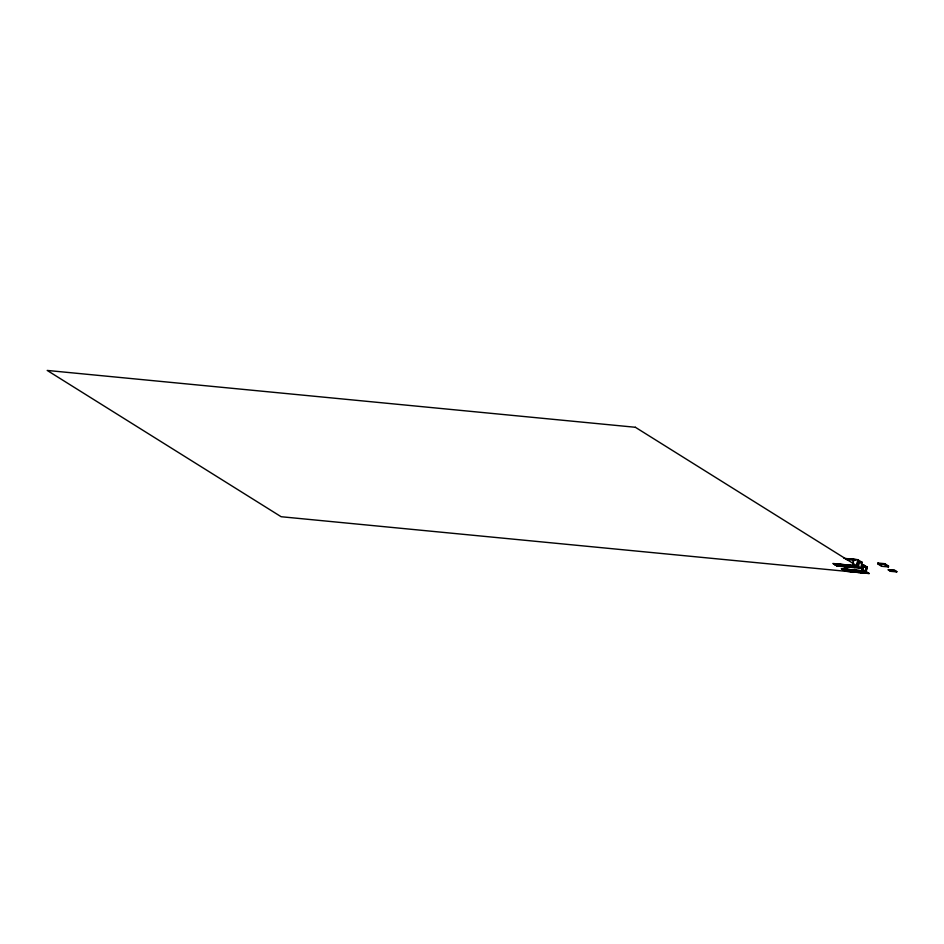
<?xml version="1.0" encoding="UTF-8"?>
<svg xmlns="http://www.w3.org/2000/svg" width="944" height="944" viewBox="0 0 944 944"><rect width="100%" height="100%" fill="white"/><g stroke="black" fill="none" stroke-linecap="round" stroke-linejoin="round"><path stroke-width="1.42" d="M846.567 558.683L846.414 559.497L853.364 560.17M852.621 564.241L853.518 559.355M853.01 564.276L853.895 559.391L855.358 560.299M846.178 558.647L857.813 559.768L856.692 565.869L858.143 566.778L859.04 561.904M856.916 565.81L858.025 559.709L843.912 558.341M857.978 562.152L858.249 561.279M860.763 568.217C863.984 562.99 857.707 557.668 858.686 566.919L853.624 565.963M861.353 563.072L861.53 562.081M857.813 559.768L862.037 562.223L860.928 568.312L836.927 565.999L832.915 563.485L857.069 565.904M862.049 569.574L862.946 564.701L866.639 567.014L865.742 571.887M862.273 569.515L863.17 564.642L867.182 567.143L865.66 572.996M862.309 569.68L863.382 565.904L866.592 567.91L865.896 571.722M862.45 570.99L863.382 565.904M865.506 571.686L866.214 567.875L863.005 565.869M866.12 571.922L867.017 567.049M888.316 569.905L894.558 570.093L896.729 571.899L890.558 571.309L888.316 569.905L894.487 570.506L896.729 571.899M890.558 571.309L888.398 569.503M877.755 563.828L877.908 563.025L884.858 563.698L888.528 566.129L888.375 566.931L881.425 566.258L877.755 563.828L884.705 564.5L888.375 566.931M878.864 563.78L881.153 564.96M884.705 564.5L884.858 563.698M885.319 564.559L887.537 566.034L884.658 564.193M854.285 571.675L853.506 571.734M844.148 564.984L846.52 565.657M852.904 570.259L858.403 571.816L854.32 571.58M845.022 566.612L843.606 566.341L844.75 566.671M851.441 565.515L852.161 565.775M835.641 564.807L836.301 565.126L835.464 564.571M841.493 565.928L840.349 566.211M852.786 565.491L855.665 567.297L854.237 567.556M849.246 570.577L848.007 570.778L851.346 571.734M878.593 563.698L884.044 564.064M858.91 561.833L862.037 562.223M885.743 565.857L888.528 566.129M837.21 564.205L838.142 564.075M847.181 565.126L850.355 565.373M862.828 566.636L867.182 567.143M834.024 563.981L837.269 564.288L836.703 563.934M839.499 564.524L845.954 565.303M852.857 565.916L850.792 565.362M834.531 564.288L839.428 565.456L835.829 565.102M839.912 564.795L841.375 565.008M844.715 565.338L846.237 565.48M847.972 565.515L849.057 565.621M849.6 565.68L850.686 565.786M851.594 565.893L853.116 566.081M840.337 565.055L841.659 565.185M835.959 564.913L835.357 564.606L836.278 565.126M852.279 566.365L853.211 566.447M854.709 566.695L855.111 566.955M841.128 565.55L842.461 565.68L840.207 564.276M836.136 565.303L838.107 566.022M853.14 566.848L854.391 566.931M848.184 566.707L843.44 566.247L844.019 566.601M859.854 567.698L858.037 567.521L858.851 568.028M848.656 566.789L852.928 567.226M890.629 570.896L896.8 571.498M841.836 568.866L865.365 571.144L841.305 568.725L845.317 571.238M848.302 569.834L854.438 570.4M861.353 571.037L862.379 571.167M848.585 570.011L849.895 570.141M853.187 570.436L854.721 570.577M861.813 571.368L862.45 571.427M848.868 570.188L850.178 570.318M853.47 570.613L855.276 570.931M862.285 571.627L862.875 571.686M843.452 569.881L847.429 570.259L846.131 569.444M849.152 570.365L857.152 571.203L855.547 570.188M862.391 571.698L863.323 571.757M843.771 570.07L845.612 570.719L844.656 570.624M862.509 572.029L859.241 571.604L860.916 572.666M864.539 572.335L862.049 570.731M854.202 571.462L856.479 571.686M856.845 571.71L859.04 572.477M860.019 572.099L863.087 572.394M845.045 570.872L850.414 571.391M862.934 572.654L860.692 572.43L861.872 572.595M845.151 571.144L869.046 573.445M863.713 572.807L860.704 572.501L863.335 572.725L862.132 572.571M861.447 572.512L862.651 572.666M838.98 564.158L840.809 564.654M849.612 569.964L847.653 569.433L849.14 570.565L847.275 569.397M859.63 561.81L861.695 563.108M859.182 567.639L859.996 568.135M858.615 567.58L859.418 568.087M861.825 570.801L865.518 573.102M862.025 571.167L863.04 571.722M852.184 565.503L855.288 567.261M852.762 566.058L854.084 566.884M860.621 570.849L859.842 570.66M862.309 571.911L863.984 572.961M852.597 566.07L853.813 566.837L853.022 566.825M850.202 565.338L851.004 565.739M850.461 566.966L851.087 567.285M845.446 564.783L846.898 565.692L843.535 564.595M849.14 567.096L847.488 566.258L848.75 567.049M856.385 571.627L857.895 572.371M848.337 566.943L847.275 566.837M852.302 569.881L854.037 570.967M851.641 569.81L852.243 570.188M842.874 564.536L843.476 564.913M850.969 569.751L851.571 570.129M842.201 564.477L842.815 564.854M845.151 566.412L845.918 566.778M850.308 569.68L850.91 570.07M841.541 564.406L842.142 564.783M853.706 571.97L852.349 571.238L853.494 571.946M849.635 569.621L850.237 569.999M840.868 564.347L841.482 564.724M848.975 569.562L850.804 570.648M838.886 564.146L841.777 565.952L838.508 564.111M849.954 571.073L850.957 571.698M845.647 569.397L846.945 570.211M837.647 564.595L838.945 565.409M844.278 569.267L845.576 570.082M836.278 564.465L837.576 565.279M842.532 568.937L844.467 570.141M842.272 569.079L843.948 569.928L842.791 569.138M833.458 563.627L837.316 566.034M841.682 568.772L845.694 571.273M884.622 564.394L885.72 565.126M877.908 563.025L881.578 565.456M835.086 564.418L835.688 564.736L835.086 564.418M635.371 427.278L47.2 370.437L281.135 516.722L869.306 573.563L635.371 427.278M857.4 566.105L857.4 566.105M843.464 569.397L844.125 569.869L843.464 569.397M860.704 571.073L859.748 570.978L861.424 571.533L860.704 571.073M867.418 572.666L865.129 572.442L868.067 573.067L867.418 572.666M836.077 565.114L834.732 564.323L836.03 565.067"/></g></svg>
